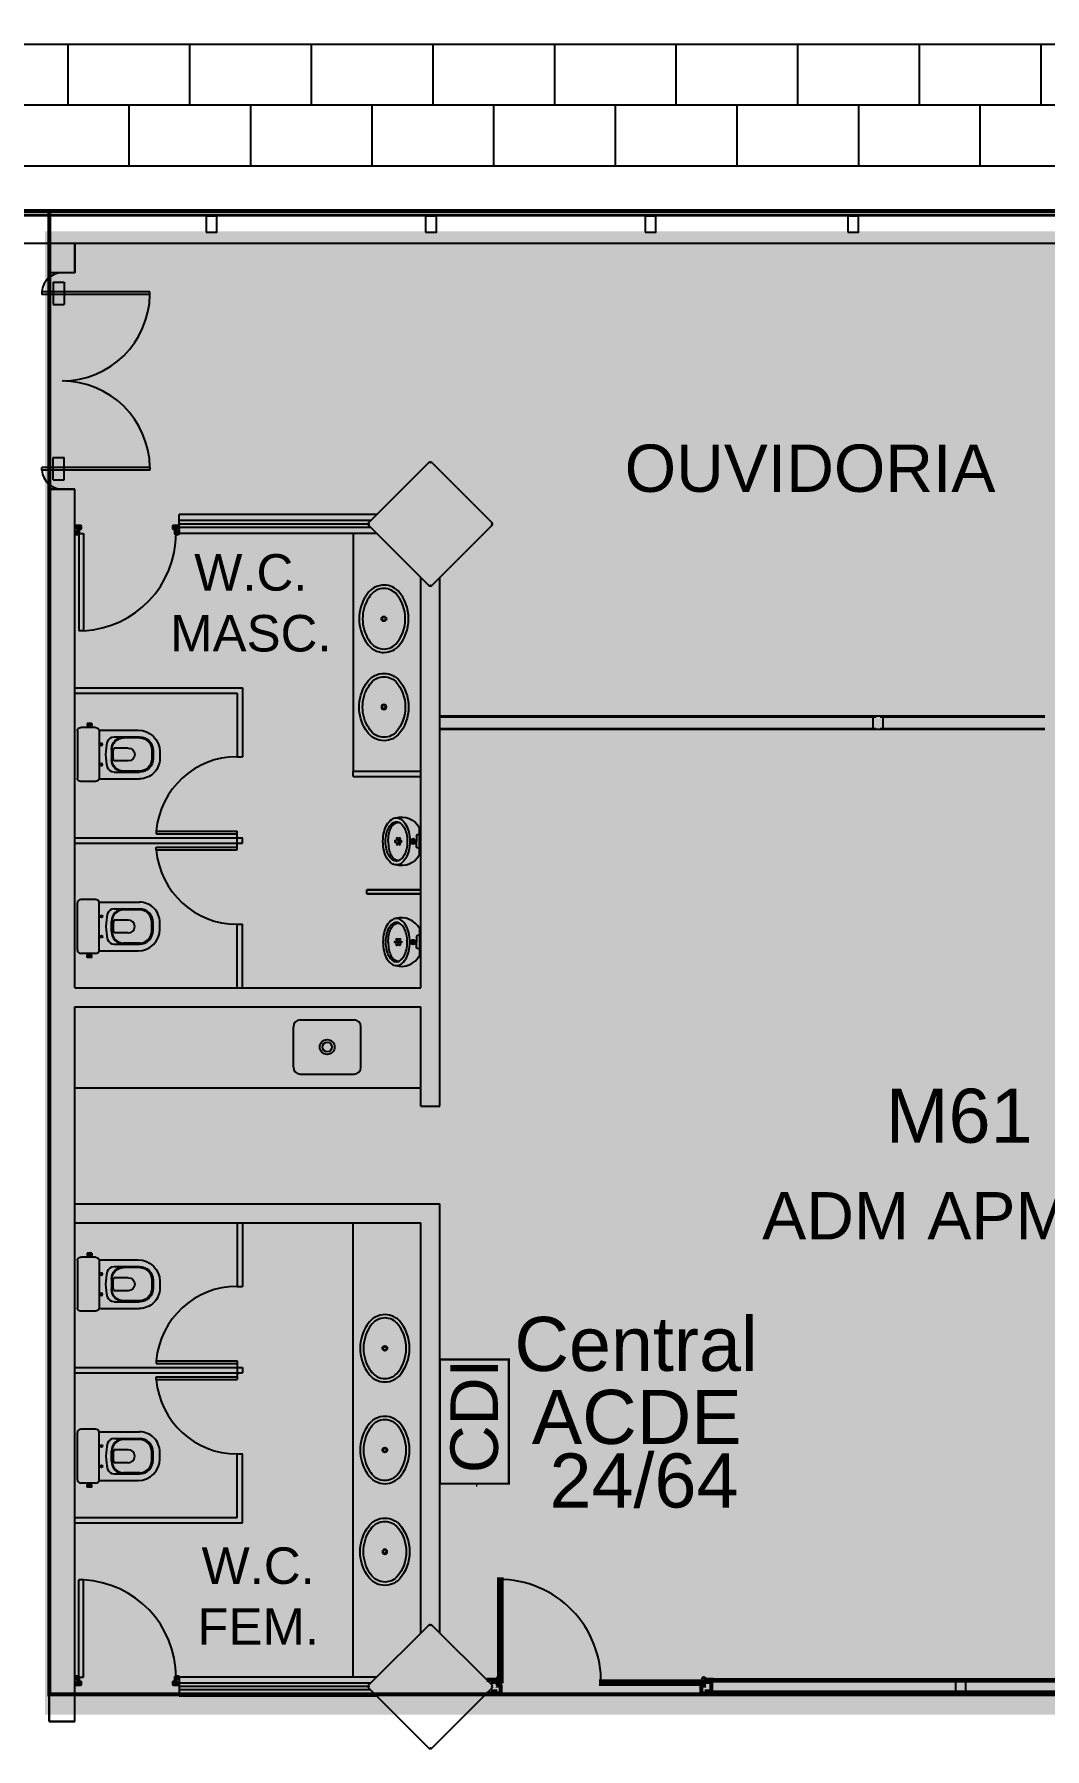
# Model space of a CAD drawing. Header units: metres. Extents: x -331 to 2982, y 362 to 2539.
# Drawn here: x 879.68 to 887.16, y 979.97 to 992.66 of the extents above; entities that cross this region are included whole.
import ezdxf
from ezdxf.enums import TextEntityAlignment as Align

# ---------------------------------------------------------------- set-up
doc = ezdxf.new("R2010")
doc.units = ezdxf.units.M
doc.layers.get('0').update_dxf_attribs({"color": 251})
doc.layers.add('_salas', color=251, linetype='Continuous', plot=False)
doc.layers.add('Botoeira_antiga', color=74, linetype='Continuous', lineweight=30)
for name, color, linetype in [('CX', 251, 'Continuous'), ('DET. FUMAÇA', 1, 'Continuous'), ('Div', 251, 'Continuous'), ('Est', 251, 'Continuous'), ('Mob', 251, 'Continuous'), ('Pis', 251, 'Continuous')]:
    doc.layers.add(name, color=color, linetype=linetype)
doc.styles.add('ARIAL', font='arial.ttf')
doc.styles.add('DESTAQUE', font='arial.ttf', dxfattribs={"height": 0.4})
doc.styles.get("Standard").update_dxf_attribs({"font": 'arial.ttf', "height": 0.3})

# ---------------------------------------------------------------- blocks, each defined once
blk = doc.blocks.new('XR_BL2_AND_MON-REV15$0$VOG13')
at = {"layer": 'Mob'}
for p, q in [((-23, -8.75), (-21.5, -8.75)), ((-23, -12.25), (-23, -8.75)), ((-23, -12.25), (-21.5, -12.25)), ((-21.5, -12.25), (-21.5, -8.75)), ((-21.5, -9), (-20, -9)), ((-21.5, -12), (-20, -12)), ((-20, -15.00000000000006), (-20, -4)), ((-17.5, -1.5), (17.5, -1.5)), ((20, -15), (20, -4)), ((-18, -17.4494897427839), (-18, -46.5)), ((-17.5, -17.50000000000006), (17.5, -17.5)), ((18, -17.44948974278049), (18, -47.5)), ((-13, -28.62544588712916), (-13, -35.89999999999992)), ((-13, -35.89999999999992), (-13, -47.5)), ((-12.25, -47.60000000000002), (-12.25, -35.59999999999991)), ((-4.800000000000182, -39.19999999999987), (-4.800000000000182, -28.60660754293116)), ((-3.799999999999727, -26.69999999999993), (3.800000000000182, -26.70000000000016)), ((-3.75, -27.09999999999991), (3.75, -27.10000000000008)), ((4.799999999999727, -39.19999999999987), (4.799999999999727, -28.60660754293133)), ((12.25, -47.60000000000008), (12.25, -35.60000000000008)), ((13, -28.62544588700325), (13, -35.90000000000015)), ((13, -35.90000000000015), (13, -47.50000000000006)), ((-3.250000000000455, -56.59999999999997), (3.249999999999545, -56.60000000000008)), ((-3.000000000000455, -57.49999999999994), (2.999999999999545, -57.50000000000006)), ((-2, -62.5), (3, -62.5))]:
    blk.add_line(p, q, dxfattribs=at)
for centre in [(-7.5, -19.39999999999998), (7.5, -19.39999999999998)]:
    blk.add_circle(centre, 0.75, dxfattribs=at)
for centre, radius, start, end in [((-17.5, -4), 2.5, 90, 180), ((17.5, -4), 2.5, 0, 90), ((-17.5, -15.00000000000006), 2.5, 180, 270), ((-7.813110664907981, -28.66818518254018), 5.18706541523023, 109.3783662082525, 179.5279008906282), ((5.568717784947694, -107.0561904764656), 84.63958132910057, 93.77240367686326, 100.2787942981106), ((-5.568717784948149, -107.0561904764656), 84.63958132910057, 79.72120570188942, 86.22759632313672), ((7.813110664907526, -28.66818518254018), 5.18706541523023, 0.4720991093717829, 70.62163379174747), ((17.5, -15), 2.5, 270, 0), ((-3.800000000000182, -35.89999999999992), 9.2, 89.99999999999827, 180.0000000000002), ((-3.75, -35.59999999999991), 8.5, 89.99999999999908, 180.0000000000002), ((-0.8814518079466325, -40.31936161115851), 12.35085534674507, 85.90745438177373, 108.4978685563286), ((0.8814518079461777, -40.31936161115851), 12.35085534674507, 71.50213144367139, 94.09254561822625), ((3.75, -35.60000000000008), 8.5, 0, 89.99999999999899), ((3.799999999999727, -35.90000000000015), 9.2, 0, 89.99999999999869), ((-2, -46.5), 16, 180, 270), ((-3, -47.49999999999994), 10, 180.0000000000002, 269.9999999999992), ((-3.25, -47.59999999999997), 9, 180.0000000000002, 269.9999999999986), ((0, -39.19999999999987), 4.800000000000011, 180, 0), ((3, -47.50000000000006), 10, 269.9999999999987, 0), ((3, -47.5), 15, 270, 0), ((3.25, -47.60000000000008), 9, 269.9999999999987, 0)]:
    blk.add_arc(centre, radius, start, end, dxfattribs=at)
blk = doc.blocks.new('XR_BL2_AND_MON-REV15$0$Cuba01_pl')
at = {"layer": 'Mob'}
for radius in [0.018, 0.013]:
    blk.add_circle((0, 0), radius, dxfattribs=at)
for centre, radius, start, end in [((-0.07061111111111629, -0.03033333333333577), 0.1909001075316455, 120.7250254050481, 141.484108530553), ((-0.002211538461533991, -0.1243269230769233), 0.3068356000816305, 89.5504005866015, 122.7375074879473), ((-0.002211538461537543, -0.1243269230769268), 0.2818356000816332, 89.55040058660089, 122.8280119274535), ((0.002211538461533991, -0.1243269230769233), 0.3068356000816305, 57.26249251205271, 90.4495994133985), ((0.002211538461533991, -0.1243269230769206), 0.2818356000816272, 57.17198807254577, 90.4495994133985), ((0.07061111111111629, -0.03033333333333577), 0.1909001075316455, 38.51589146944695, 59.2749745949519), ((-0.09735227272727442, 0.0005267045454555586), 0.151714675156889, 174.4524428642048, 224.381947022825), ((-0.09055973451327404, -0.003688053097345545), 0.1589222433009686, 144.523180839089, 173.1766593578286), ((-0.09735227272727442, 0.000526704545452894), 0.12671467515689, 174.5780213594605, 224.0020710789169), ((-0.09055973451327404, -0.003688053097349986), 0.1339222433009696, 144.8047411616701, 173.0573089744642), ((-0.07061111111111629, -0.03033333333332955), 0.1659001075316402, 120.5754726770841, 141.2532937629661), ((0.07061111111111629, -0.03033333333333932), 0.1659001075316466, 38.74670623703652, 59.42452732291874), ((0.09735227272727087, 0.000526704545452894), 0.1267146751568902, 315.9979289210831, 5.421978640539534), ((0.09055973451327404, -0.00368805309734288), 0.1339222433009654, 6.942691025532934, 35.19525883832738), ((0.09735227272727442, 0.0005267045454555586), 0.151714675156889, 315.6180529771749, 5.547557135795221), ((0.09055973451327404, -0.003688053097345545), 0.1589222433009686, 6.823340642171362, 35.476819160911), ((-0.002372125958011395, 0.1229092802399165), 0.3059192957175953, 228.3243834879085, 270.4838201688998), ((-0.002372125958014948, 0.1229092802399201), 0.2809192957175987, 228.5040529249005, 270.4838201689008), ((0.002372125958011395, 0.122909280239921), 0.3059192957175986, 269.5161798310996, 311.6756165120909), ((0.002372125958014948, 0.1229092802399157), 0.2809192957175937, 269.5161798310994, 311.4959470750997)]:
    blk.add_arc(centre, radius, start, end, dxfattribs=at)
blk = doc.blocks.new('XR_BL2_AND_MON-REV15$0$MIC01')
at = {"layer": 'Mob'}
for p, q in [((-10.02389348735187, 0), (10.02389348735142, 0)), ((-5.302813985662851, 0), (-4.464082119873183, -2.232041059936705)), ((5.302813985662851, 0), (4.464082119872728, -2.232041059936705)), ((-4.464082119873183, -2.232041059936705), (0, -2.232041059936705)), ((4.464082119872728, -2.232041059936705), (0, -2.232041059936705))]:
    blk.add_line(p, q, dxfattribs=at)
for points in [[(-3.410605131648481e-11, -7.142528683921796, 0.05810920625485523), (-6.998402206063929, -7.958627583133079, 0.0717497811945135), (-12.31665105751108, -10.05467209720757, 0.1064940903607846), (-16.29355220466368, -13.61992307159915, 0.1582350419503511), (-17.41837496852531, -17.08520822109523, 0.1582350419503796)], [(17.41837496849075, -17.08520822103526, 0.15823504195034), (16.29355220461775, -13.6199230715431, 0.106494090360777), (12.31665105745287, -10.05467209716522, 0.07174978119451494), (6.998402205997991, -7.958627583108978, 0.05810920625485441), (-3.410605131648481e-11, -7.142528683921796, 0.05810920625485523)], [(-17.41837496852531, -17.08520822109523, 0.1582350419503796), (-16.29355220465141, -20.55049337058756, 0.1064940903607876), (-12.31665105748743, -24.11574434496526, 0.07174978119451024), (-6.998402206033006, -26.21178885902145, 0.05810920625485786), (0, -27.02788775820864, 0.05810920625485522), (6.998402206029823, -26.21178885899747, 0.0717497811945135), (12.31665105747697, -24.11574434492286, 0.1064940903607801), (16.29355220462912, -20.55049337053151, 0.1582350419503642), (17.41837496849075, -17.08520822103526, 0.15823504195034)], [(-4.547473508864641e-13, -23.09954111299942, -0.04415987661630547), (-5.384061955135166, -22.60513674388073, -0.05850391701728608), (-9.440032321183025, -21.36509490569949, -0.1005218111109357), (-12.61832719878748, -19.12497282824762, -0.04144601701917768), (-13.7432316292311, -17.17736620035282, -0.1013012375606854), (-14.10507515612062, -15.34181196312511, -0.003595388000320658), (-14.10185998487032, -15.12581719827642)], [(0, -23.09954111299942, 0.04415987661630547), (5.384061955134712, -22.60513674388073, 0.05850391701728608), (9.44003232118257, -21.36509490569949, 0.1005218111109357), (12.61832719878703, -19.12497282824762, 0.04144601701917768), (13.74323162923065, -17.17736620035282, 0.1013012375606854), (14.10507515612062, -15.34181196312511, 0.00359538800034016), (14.10185998486986, -15.12581719827608)]]:
    blk.add_lwpolyline(points, format="xyb", dxfattribs=at)
blk.add_lwpolyline([(0, -9.03896675411562, 0.05641139868156795), (-5.849455736160962, -9.701025547201766, 0.07016143430196194), (-10.27760355929695, -11.39565631672076, 0.1061035991682846), (-13.60766396544614, -14.29877218107583, 0.161987617514934), (-14.53472634225136, -17.08520822106527, 0.1619876175149315), (-13.60766396544614, -19.87164426105471, 0.1061035991682807), (-10.27760355929695, -22.77476012540978, 0.07016143430197122), (-5.849455736160508, -24.46939089492872, 0.05641139868156758), (0, -25.13144968801487, 0.05641139868156777), (5.849455736160508, -24.46939089492872, 0.07016143430196664), (10.27760355929649, -22.77476012540978, 0.1061035991682786), (13.60766396544568, -19.87164426105488, 0.1619876175149516), (14.53472634225091, -17.08520822106527, 0.1619876175149491), (13.60766396544568, -14.29877218107561, 0.1061035991682753), (10.27760355929649, -11.39565631672076, 0.07016143430195912), (5.849455736160962, -9.701025547201766, 0.05641139868156602)], format="xyb", close=True, dxfattribs=at)
for centre, radius in [((0, -4.713764023614715), 1.755393618039524), ((0, -4.713764023614715), 0.8441294347942989), ((-2.011056997776905, -14.62790696495568), 0.509600149456232), ((-2.011056997776905, -16.74223469399863), 0.509600149456232), ((0, -13.57074310043413), 0.509600149456232), ((0, -15.68507082947713), 0.509600149456232), ((0, -17.79939855852001), 0.509600149456232), ((2.011056997776905, -14.62790696495568), 0.509600149456232), ((2.011056997776905, -16.74223469399863), 0.509600149456232)]:
    blk.add_circle(centre, radius, dxfattribs=at)
for centre, start, end in [((-2.616332658740703, -13.47545098581332), 118.7979395698647, 195.906927476332), ((2.616332658740248, -13.47545098581332), 344.0930725236681, 61.20206043013526)]:
    blk.add_arc(centre, 15.37724737073032, start, end, dxfattribs=at)
blk = doc.blocks.new('XR_BL2_AND_MON-REV15$0$A$C51097014')
at = {"layer": 'Mob'}
for p, q in [((9.491095909197611e-08, 0.450000180852328), (9.491095909197611e-08, 0.05000018085269176)), ((0.05000009491068624, 0.5000001808525099), (0.3500000949108681, 0.5000001808525099)), ((0.40000009491105, 0.450000180852328), (0.40000009491105, 0.05000018085269176)), ((0.05000009491068624, 1.80852509856777e-07), (0.3500000949108681, 1.80852509856777e-07))]:
    blk.add_line(p, q, dxfattribs=at)
for radius in [0.055, 0.035]:
    blk.add_circle((0.2000000949107772, 0.2500001808525099), radius, dxfattribs=at)
for centre, start, end in [((0.05000009491068624, 0.450000180852328), 90, 180), ((0.3500000949108681, 0.450000180852328), 0, 90), ((0.05000009491068624, 0.05000018085269176), 180, 270), ((0.3500000949108681, 0.05000018085269176), 270, 0)]:
    blk.add_arc(centre, 0.05, start, end, dxfattribs=at)
blk = doc.blocks.new('XR_BL2_AND_MON-REV15$0$A$C331768BC')
at = {"layer": 'CX'}
for p, q in [((9.533192470101426e-06, 70.9999990115175), (102.0000095331925, 70.9999990115175)), ((9.533192510957633e-06, -9.884824976325035e-07), (9.533192470180749e-06, 70.9999990115175)), ((102.0000095331925, 70.9999990115175), (102.0000095331925, -9.884824976325035e-07)), ((102.0000095331925, -9.884824976325035e-07), (9.533192510957633e-06, -9.884824976325035e-07))]:
    blk.add_line(p, q, dxfattribs=at)
blk = doc.blocks.new('XR_BL2_AND_MON-REV15$0$P_M')
at = {"layer": 'Est'}
blk.add_lwpolyline([(0.459619407770866, -0.4313351365234155), (0.4525483399589962, -0.4242640687115564), (0.459619407770866, -0.4171930008996867), (0.007071067811864395, 0.03535533905932198), (-1.77635683940025e-15, 0.02828427124745581), (-0.007071067811864395, 0.03535533905932198), (-0.4596194077713349, -0.4171930009001699), (-0.4525483399594705, -0.4242640687120343), (-0.4596194077713349, -0.4313351365238987), (-0.007071067812340459, -0.8838834764828789), (-4.760636080423436e-13, -0.8768124086710074), (0.007071067811388332, -0.8838834764828789)], close=True, dxfattribs=at)
blk = doc.blocks.new('cx100')
at = {"layer": 'CX'}
blk.add_lwpolyline([(2419.861907017033, 1925.252771621092), (2419.941914652374, 1925.252771621092), (2419.941914652374, 1925.372794348653), (2419.861907017033, 1925.372794348653)], close=True, dxfattribs=at)

msp = doc.modelspace()

# ---------------------------------------------------------------- hatches: boundary and pattern name
at = {"layer": '_salas', "transparency": 33554559}
h = msp.add_hatch(color=256, dxfattribs=at)
h.dxf.hatch_style = 1
h.paths.add_polyline_path([(895.2157353349355, 991.1972972361871), (879.760287643843, 991.1972972361871), (879.760287643843, 980.2240020132231), (895.2157353349355, 980.2240020132231)])

# ---------------------------------------------------------------- linework, layer by layer
at = {"lineweight": 0}
msp.add_lwpolyline([(840.1429543373363, 1006.307552431698), (840.1429554833551, 996.7822523570173), (870.0479562303074, 996.7822523570092), (870.0479562303074, 989.0322524200922), (876.2126572776253, 989.0322524200922), (876.2126572776249, 991.3472972361872), (879.7927084361529, 991.3472972361872)], dxfattribs=at)
msp.add_lwpolyline([(895.2481561272455, 991.3472972361872), (879.7927084361529, 991.3472972361872), (879.7927084361529, 980.3740020132232), (895.2481561272455, 980.3740020132232)], close=True, dxfattribs=at)
at = {"layer": 'DET. FUMAÇA', "color": 144, "linetype": 'Continuous', "lineweight": 0}
msp.add_line((882.9573018181013, 981.9128838897882), (882.9573018181013, 981.9331907252094), dxfattribs=at)
at = {"layer": 'Div', "lineweight": 0}
for p, q in [((879.9827084362901, 987.8208430379862), (881.2227181672283, 987.8208430379862)), ((879.9827084362901, 987.7808430379862), (881.1827181672284, 987.7808430379862)), ((881.1827181672284, 987.7808430379862), (881.1827181672284, 987.3112166437015)), ((881.2227181672283, 987.8208430379862), (881.2227181672283, 987.3112166437015)), ((882.0429543374144, 987.2051203856097), (882.5429543374139, 987.2051203856097)), ((882.0429543374144, 987.1651203856097), (882.0429543374144, 987.2051203856097)), ((882.0429543374144, 987.1651203856097), (882.5429543374139, 987.1651203856097)), ((879.9827084362901, 986.7112166437016), (881.2227181672283, 986.7112166437016)), ((881.2227181672283, 986.6712166437017), (881.2227181672283, 986.7112166437016)), ((879.9827084362901, 986.6712166437017), (881.2227181672283, 986.6712166437017)), ((882.1429543374138, 986.2972524199656), (882.1429543374138, 986.327252419964)), ((882.1429543374138, 986.327252419964), (882.5429543354935, 986.327252419964)), ((882.5429543354935, 986.327252419964), (882.1429543374138, 986.327252419964)), ((882.5429543354935, 986.2972524199656), (882.1429543374138, 986.2972524199656)), ((882.1429543374138, 986.2972524199656), (882.5429543354935, 986.2972524199656)), ((881.1827181672284, 985.6015902494171), (881.1827181672284, 986.0712166437017)), ((881.1827181672284, 986.0712166437017), (881.2227181672283, 986.0712166437017)), ((881.2227181672283, 985.6015902494171), (881.2227181672283, 986.0712166437017))]:
    msp.add_line(p, q, dxfattribs=at)
at = {"layer": 'Div', "color": 152, "linetype": 'Continuous', "lineweight": 0, "const_width": 0.01680624252477969}
msp.add_lwpolyline([(882.6829543374142, 981.9331907252094), (882.6829543374142, 982.8513275224568), (883.1948056212505, 982.8513275224568), (883.1948056212505, 981.9331907252094)], close=True, dxfattribs=at)
at = {"layer": 'Pis'}
for p, q in [((876.4629581862869, 992.5822514733361), (896.1079562441228, 992.5822514733361)), ((879.9333817618644, 992.1322514733372), (879.9333817618644, 992.582251473337)), ((880.8333817618641, 992.1322514733372), (880.8333817618641, 992.582251473337)), ((881.7333817618637, 992.1322514733372), (881.7333817618637, 992.582251473337)), ((882.6333817618633, 992.1322514733372), (882.6333817618633, 992.582251473337)), ((883.533381761863, 992.1322514733372), (883.533381761863, 992.582251473337)), ((884.4333817618644, 992.1322514733372), (884.4333817618644, 992.582251473337)), ((885.3333817618641, 992.1322514733372), (885.3333817618641, 992.582251473337)), ((886.2333817618637, 992.1322514733372), (886.2333817618637, 992.582251473337)), ((887.1333817618633, 992.1322514733372), (887.1333817618633, 992.582251473337)), ((876.4629581862887, 992.1322514733381), (896.0129562441239, 992.1322514733372)), ((876.4629581862905, 992.1322514733363), (896.1079562441237, 992.1322514733372)), ((876.8583817618601, 992.1322514733372), (895.9579562441254, 992.1322514733372)), ((877.2033817618612, 992.1322514733372), (895.9579562441254, 992.1322514733372)), ((877.2583817618615, 992.1322514733372), (896.0129562441239, 992.1322514733372)), ((880.3833817618633, 991.6822514733374), (880.3833817618633, 992.1322514733372)), ((881.283381761863, 991.6822514733374), (881.283381761863, 992.1322514733372)), ((882.1833817618644, 991.6822514733374), (882.1833817618644, 992.1322514733372)), ((883.0833817618641, 991.6822514733374), (883.0833817618641, 992.1322514733372)), ((883.9833817618637, 991.6822514733374), (883.9833817618637, 992.1322514733372)), ((884.8833817618633, 991.6822514733374), (884.8833817618633, 992.1322514733372)), ((885.783381761863, 991.6822514733374), (885.783381761863, 992.1322514733372)), ((886.6833817618644, 991.6822514733374), (886.6833817618644, 992.1322514733372)), ((876.4629581862905, 991.6822514733365), (895.6579562441229, 991.6822514733365)), ((876.9883817618611, 991.6822514733365), (895.6379562441248, 991.6822514733365)), ((877.3333817618623, 991.6822514733365), (895.6379562441248, 991.6822514733365)), ((877.3883817618625, 991.6822514733365), (895.6379562441248, 991.6822514733365)), ((895.2481561273826, 991.3472972360544), (876.4629581862905, 991.3472972360544)), ((876.5029581862905, 991.321997236056), (895.2005419918701, 991.3219972360541)), ((895.2005419918664, 991.3119972360539), (876.5029581863405, 991.3119972360539)), ((895.0079540874144, 991.1072516699685), (876.4629581862905, 991.1072516699667)), ((879.79270843629, 991.1072516699667), (879.79270843629, 990.8905028268434)), ((879.79270843629, 991.1072516699667), (879.79270843629, 990.8905028268434)), ((879.9827084362901, 991.1072516699667), (879.79270843629, 991.1072516699667)), ((879.9827084362901, 991.1072516699671), (879.9827084362901, 990.8905028268434)), ((879.9827084362901, 990.8905028268434), (879.9827084362901, 991.1072516699667)), ((879.9827084362901, 990.8905028268434), (879.79270843629, 990.8905028268434)), ((879.8205247707988, 990.8215375066702), (879.9032835706416, 990.8215375066702)), ((879.8205247707988, 990.8215375066702), (879.8205247707988, 990.656019906984)), ((879.9032835706416, 990.8215375066702), (879.9032835706416, 990.656019906984)), ((880.537631508661, 990.7505028268436), (879.7380421408193, 990.7505028268436)), ((879.7380421408193, 990.7505028268436), (879.7380421408193, 990.7305028268436)), ((880.537631508661, 990.7305028268436), (879.7380421408193, 990.7305028268436)), ((879.8205247707988, 990.656019906984), (879.9032835706416, 990.656019906984)), ((880.537631508661, 990.7305028268436), (880.537631508661, 990.7505028268436)), ((879.8205247707988, 989.5249857467027), (879.9032835706416, 989.5249857467027)), ((879.8205247707988, 989.3594681470165), (879.8205247707988, 989.5249857467027)), ((879.9032835706416, 989.3594681470165), (879.9032835706416, 989.5249857467027)), ((879.7380421408193, 989.4305028268438), (879.7380421408193, 989.4505028268438)), ((880.537631508661, 989.4505028268438), (879.7380421408193, 989.4505028268438)), ((880.537631508661, 989.4305028268438), (879.7380421408193, 989.4305028268438)), ((880.537631508661, 989.4505028268438), (880.537631508661, 989.4305028268438)), ((879.79270843629, 989.2905028268444), (879.9827084362901, 989.2905028268444)), ((879.7927084362896, 980.1740020130903), (879.79270843629, 989.2905028268444)), ((879.79270843629, 989.2905028268444), (879.79270843629, 980.1740020130912)), ((879.9827084362901, 989.2905028268444), (879.79270843629, 989.2905028268444)), ((879.8205247707988, 989.3594681470165), (879.9032835706416, 989.3594681470165)), ((879.9827084362896, 985.6015902494169), (879.9827084362901, 989.2905028268444)), ((879.9827084362896, 985.6015902494169), (879.9827084362901, 989.2905028268444)), ((882.2162638618306, 989.1022524199695), (880.7529096669482, 989.1022524199695)), ((880.7529096669482, 988.9622524199697), (880.7529096669482, 989.1022524199695)), ((882.1712638618305, 989.0572524199699), (880.7529096669482, 989.0572524199699)), ((882.1604059974561, 989.0322524199698), (880.7529096669482, 989.0322524199698)), ((882.1712638618324, 989.0072524199697), (880.7529096669482, 989.0072524199697)), ((880.0107791357927, 988.9622524199697), (880.0107791357927, 988.2431036175651)), ((880.0107791357927, 988.9622524199697), (880.0457791357926, 988.9622524199697)), ((880.0457791357926, 988.9622524199697), (880.0457791357926, 988.2431036175651)), ((882.2162638618324, 988.9622524199697), (880.7529096669482, 988.9622524199697)), ((882.0429543374144, 988.9622524199697), (882.0429543374144, 987.2051203856097)), ((882.5429543374139, 985.6015902494171), (882.5429543374139, 988.6355619443882)), ((882.6829543374138, 984.7263975328285), (882.6829543374138, 988.6355619443875)), ((880.0457791357926, 988.2431036175651), (880.0107791357927, 988.2431036175651)), ((879.9827084362901, 987.8208430379862), (881.2227181672283, 987.8208430379862)), ((879.9827084362901, 987.7808430379862), (881.1827181672284, 987.7808430379862)), ((881.1827181672284, 987.7808430379862), (881.1827181672284, 987.3112166437015)), ((881.2227181672283, 987.8208430379862), (881.2227181672283, 987.3112166437015)), ((882.6822716093443, 987.6057527327177), (885.9118181144208, 987.6057528872241)), ((885.9118181144208, 987.6118514102379), (882.6840078457276, 987.6117527327176)), ((887.1600470254848, 987.6119508449035), (885.9418212066639, 987.6118538003022)), ((885.9418212066639, 987.6057528909662), (887.1600470254848, 987.6057530429157)), ((885.9118181144208, 987.5130535458095), (882.681369447298, 987.5131522233294)), ((882.6819822366119, 987.5191522233297), (885.9118181144208, 987.5191520688234)), ((885.9418212066639, 987.5191520650812), (887.1600470254848, 987.5191519131315)), ((887.1600470254848, 987.5129541111439), (885.9418212066639, 987.5130511557452)), ((881.1827181672284, 987.3112166437015), (881.2227181672283, 987.3112166437015)), ((882.0429543374144, 987.2051203856097), (882.5429543374139, 987.2051203856097)), ((882.0429543374144, 987.1651203856097), (882.0429543374144, 987.2051203856097)), ((882.0429543374144, 987.1651203856097), (882.5429543374139, 987.1651203856097)), ((879.9827084362901, 986.7112166437016), (881.2227181672283, 986.7112166437016)), ((880.5848051300732, 986.7612166437018), (881.1827181672284, 986.7612166437018)), ((880.5848051300732, 986.7612166437018), (880.5848051300732, 986.7412166437018)), ((880.5848051300732, 986.7412166437018), (881.1827181672284, 986.7412166437018)), ((881.1827181672284, 986.6212166437019), (881.1827181672284, 986.7612166437018)), ((881.2227181672283, 986.6712166437017), (881.2227181672283, 986.7112166437016)), ((879.9827084362901, 986.6712166437017), (881.2227181672283, 986.6712166437017)), ((880.5848051300732, 986.6412166437019), (881.1827181672284, 986.6412166437019)), ((880.5848051300732, 986.6212166437019), (880.5848051300732, 986.6412166437019)), ((880.5848051300732, 986.6212166437019), (881.1827181672284, 986.6212166437019)), ((882.1429543374138, 986.2972524199656), (882.1429543374138, 986.327252419964)), ((882.1429543374138, 986.327252419964), (882.5429543354935, 986.327252419964)), ((882.5429543354935, 986.327252419964), (882.1429543374138, 986.327252419964)), ((882.5429543354935, 986.2972524199656), (882.1429543374138, 986.2972524199656)), ((882.1429543374138, 986.2972524199656), (882.5429543354935, 986.2972524199656)), ((881.1827181672284, 985.6015902494171), (881.1827181672284, 986.0712166437017)), ((881.1827181672284, 986.0712166437017), (881.2227181672283, 986.0712166437017)), ((881.2227181672283, 985.6015902494171), (881.2227181672283, 986.0712166437017)), ((879.9827084362901, 985.6015902494171), (882.5429543374139, 985.6015902494171)), ((879.9827084362901, 980.1740020130912), (879.9827084362896, 985.4615902494172)), ((879.9827084362901, 985.4615902494172), (882.5429543374139, 985.4615902494172)), ((879.9827084362901, 980.1740020130912), (879.9827084362896, 985.4615902494172)), ((882.5429543374139, 984.7263975328285), (882.5429543374139, 985.4617527018434)), ((879.9827084362901, 984.8615902494173), (882.5429543374139, 984.8615902494173)), ((882.5429543374139, 984.7263975328285), (882.6829543374138, 984.7263975328285)), ((879.9827084362901, 984.0024277969912), (882.6829543374138, 984.0024277969912)), ((882.6829543374142, 980.8289428955477), (882.6829543374138, 984.0024277969912)), ((879.9827084362901, 983.8624277969909), (882.5429543374144, 983.8624277969909)), ((881.1827181672284, 983.8624277969909), (881.1827181672284, 983.3928014027067)), ((881.2227181672283, 983.8624277969909), (881.2227181672283, 983.3928014027067)), ((882.0429543374144, 980.502252419966), (882.0429543374144, 983.8624277969909)), ((882.5429543374144, 980.8289428955486), (882.5429543374144, 983.8624277969909)), ((881.1827181672284, 983.3928014027067), (881.2227181672283, 983.3928014027067)), ((879.9827084362901, 982.7928014027063), (881.2227181672283, 982.7928014027063)), ((880.5848051300732, 982.8428014027065), (881.1827181672284, 982.8428014027065)), ((880.5848051300732, 982.8428014027065), (880.5848051300732, 982.8228014027065)), ((880.5848051300732, 982.8228014027065), (881.1827181672284, 982.8228014027065)), ((881.1827181672284, 982.8428014027065), (881.1827181672284, 982.7028014027067)), ((881.2227181672283, 982.7928014027063), (881.2227181672283, 982.7528014027064)), ((879.9827084362901, 982.7528014027064), (881.2227181672283, 982.7528014027064)), ((880.5848051300732, 982.7228014027066), (881.1827181672284, 982.7228014027066)), ((880.5848051300732, 982.7028014027067), (880.5848051300732, 982.7228014027066)), ((880.5848051300732, 982.7028014027067), (881.1827181672284, 982.7028014027067)), ((881.1827181672284, 981.6831750084218), (881.1827181672284, 982.1528014027065)), ((881.1827181672284, 982.1528014027065), (881.2227181672283, 982.1528014027065)), ((881.2227181672283, 981.6431750084218), (881.2227181672283, 982.1528014027065)), ((879.9827084362901, 981.6831750084218), (881.1827181672284, 981.6831750084218)), ((879.9827084362901, 981.6431750084218), (881.2227181672283, 981.6431750084218)), ((880.0107791357927, 980.502252419966), (880.0107791357927, 981.2214012223706)), ((880.0457791357926, 981.2214012223706), (880.0107791357927, 981.2214012223706)), ((880.0457791357926, 980.502252419966), (880.0457791357926, 981.2214012223706)), ((880.0107791357927, 980.502252419966), (880.0457791357926, 980.502252419966)), ((882.2162638618315, 980.502252419966), (880.7529096669482, 980.502252419966)), ((880.7529096669482, 980.502252419966), (880.7529096669482, 980.3622524199657)), ((882.1712638618314, 980.4572524199659), (880.7529096669482, 980.4572524199657)), ((882.1604059974543, 980.4322524199658), (880.7529096669482, 980.4322524199658)), ((882.1712638618305, 980.4072524199657), (880.7529096669482, 980.4072524199657)), ((882.2162638618306, 980.3622524199657), (880.7529096669482, 980.3622524199657)), ((879.9827084362901, 980.1740020130912), (879.7927084362896, 980.1740020130903)), ((879.79270843629, 980.1740020130912), (879.9827084362901, 980.1740020130912))]:
    msp.add_line(p, q, dxfattribs=at)
at = {"layer": 'Pis', "const_width": 0.03}
msp.add_lwpolyline([(840.1429543373363, 1006.307552431698), (840.1429554833551, 996.7822523570173), (870.0479562303074, 996.7822523570092), (870.0479562303074, 989.0322524200922), (876.2126572776253, 989.0322524200922), (876.2126572776249, 991.3472972361872), (879.7927084361529, 991.3472972361872)], dxfattribs=at)
for points in [[(895.2481561272455, 991.3472972361872), (879.7927084361529, 991.3472972361872), (879.7927084361529, 980.3740020132232), (895.2481561272455, 980.3740020132232)], [(883.1407306286401, 981.2255815817032), (883.1407306286433, 980.4703565339707), (883.1207306286433, 980.4703565339707), (883.1207306286401, 981.2255815817032)], [(883.8755055809111, 980.450356533974), (884.6307306286435, 980.4503565339708), (884.6307306286435, 980.4703565339707), (883.8755055809111, 980.4703565339739)], [(886.5222068870535, 980.475753326845), (886.5222068870535, 980.4817533268451), (884.6730938417168, 980.4817530140901), (884.6730938417168, 980.4757530140901)], [(886.5522099792956, 980.475753326845), (886.5522099792956, 980.4817533268451), (888.3729840639357, 980.4817533268422), (888.3729840639357, 980.4757533268421)], [(886.5222068870539, 980.3887533268448), (886.5222068870535, 980.3827520723607), (884.6730938417168, 980.3827530140911), (884.6730938417168, 980.388753014091)], [(886.5522099792956, 980.3887533268448), (886.5522099792956, 980.3827520723607), (888.3729840639357, 980.3827533268429), (888.3729840639357, 980.3887533268428)]]:
    msp.add_lwpolyline(points, close=True, dxfattribs=at)
for points in [[(880.0213096745456, 989.0152524202751, -0.4142135623730971), (880.0229096745634, 989.0136524201992), (880.0229096745634, 989.0018524206864, -0.4142135623730943), (880.0213096745456, 989.0002524206104), (880.0087096745292, 989.0002524206104, 0.414213562373095), (880.0079096745494, 988.9994524201068), (880.0079096745494, 988.9638524200457, -0.414213562373095), (880.0063096745316, 988.9622524199697), (879.9895096745536, 988.9622524199697, -0.4142135623730995), (879.9879096745358, 988.9638524200457), (879.9879096745358, 988.9702524203497), (879.9887096745738, 988.9702524203497), (879.9887096745738, 988.9638524200457, 0.4142135623730995), (879.9895096745536, 988.9630524204733), (880.0063096745316, 988.9630524204733, 0.414213562373095), (880.0071096745696, 988.9638524200457), (880.0071096745696, 988.9994524201068, -0.414213562373095), (880.0087096745292, 989.0010524201828), (880.0213096745456, 989.0010524201828, 0.4142135623730943), (880.0221096745254, 989.0018524206864), (880.0221096745254, 989.0136524201992, 0.4142135623730971), (880.0213096745456, 989.0144524207028), (879.9895096745536, 989.0144524207028, 0.4142135623730906), (879.9887096745738, 989.0136524201992), (879.9887096745738, 989.0072524198952), (879.9879096745358, 989.0072524198952), (879.9879096745358, 989.0136524201992, -0.4142135623730906), (879.9895096745536, 989.0152524202751)], [(880.7145096745253, 989.0152524202751, 0.4142135623730971), (880.7129096745075, 989.0136524201992), (880.7129096745075, 989.0018524206864, 0.4142135623730943), (880.7145096745253, 989.0002524206104), (880.7271096745417, 989.0002524206104, -0.414213562373095), (880.7279096745215, 988.9994524201068), (880.7279096745215, 988.9638524200457, 0.414213562373095), (880.7295096745393, 988.9622524199697), (880.7463096745178, 988.9622524199697, 0.4142135623730995), (880.7479096745355, 988.9638524200457), (880.7479096745355, 988.9702524203497), (880.7471096744976, 988.9702524203497), (880.7471096744976, 988.9638524200457, -0.4142135623730995), (880.7463096745178, 988.9630524204733), (880.7295096745393, 988.9630524204733, -0.414213562373095), (880.7287096745013, 988.9638524200457), (880.7287096745013, 988.9994524201068, 0.414213562373095), (880.7271096745417, 989.0010524201828), (880.7145096745253, 989.0010524201828, -0.4142135623730943), (880.7137096745455, 989.0018524206864), (880.7137096745455, 989.0136524201992, -0.4142135623730971), (880.7145096745253, 989.0144524207028), (880.7463096745178, 989.0144524207028, -0.4142135623730906), (880.7471096744976, 989.0136524201992), (880.7471096744976, 989.0072524198952), (880.7479096745355, 989.0072524198952), (880.7479096745355, 989.0136524201992, 0.4142135623730906), (880.7463096745178, 989.0152524202751)], [(880.0213096745456, 980.4492524196605, 0.4142135623730971), (880.0229096745634, 980.4508524197365), (880.0229096745634, 980.4626524192493, 0.4142135623730943), (880.0213096745456, 980.4642524193252), (880.0087096745292, 980.4642524193252, -0.414213562373095), (880.0079096745494, 980.4650524198289), (880.0079096745494, 980.50065241989, 0.414213562373095), (880.0063096745316, 980.502252419966), (879.9895096745536, 980.502252419966, 0.4142135623730995), (879.9879096745358, 980.50065241989), (879.9879096745358, 980.494252419586), (879.9887096745738, 980.494252419586), (879.9887096745738, 980.50065241989, -0.4142135623730995), (879.9895096745536, 980.5014524194623), (880.0063096745316, 980.5014524194623, -0.414213562373095), (880.0071096745696, 980.50065241989), (880.0071096745696, 980.4650524198289, 0.414213562373095), (880.0087096745292, 980.4634524197529), (880.0213096745456, 980.4634524197529, -0.4142135623730943), (880.0221096745254, 980.4626524192493), (880.0221096745254, 980.4508524197365, -0.4142135623730971), (880.0213096745456, 980.4500524192329), (879.9895096745536, 980.4500524192329, -0.4142135623730906), (879.9887096745738, 980.4508524197365), (879.9887096745738, 980.4572524200405), (879.9879096745358, 980.4572524200405), (879.9879096745358, 980.4508524197365, 0.4142135623730906), (879.9895096745536, 980.4492524196605)], [(880.7145096745253, 980.4492524196605, -0.4142135623730971), (880.7129096745075, 980.4508524197365), (880.7129096745075, 980.4626524192493, -0.4142135623730943), (880.7145096745253, 980.4642524193252), (880.7271096745417, 980.4642524193252, 0.414213562373095), (880.7279096745215, 980.4650524198289), (880.7279096745215, 980.50065241989, -0.414213562373095), (880.7295096745393, 980.502252419966), (880.7463096745178, 980.502252419966, -0.4142135623730995), (880.7479096745355, 980.50065241989), (880.7479096745355, 980.494252419586), (880.7471096744976, 980.494252419586), (880.7471096744976, 980.50065241989, 0.4142135623730995), (880.7463096745178, 980.5014524194623), (880.7295096745393, 980.5014524194623, 0.414213562373095), (880.7287096745013, 980.50065241989), (880.7287096745013, 980.4650524198289, -0.414213562373095), (880.7271096745417, 980.4634524197529), (880.7145096745253, 980.4634524197529, 0.4142135623730943), (880.7137096745455, 980.4626524192493), (880.7137096745455, 980.4508524197365, 0.4142135623730971), (880.7145096745253, 980.4500524192329), (880.7463096745178, 980.4500524192329, 0.4142135623730906), (880.7471096744976, 980.4508524197365), (880.7471096744976, 980.4572524200405), (880.7479096745355, 980.4572524200405), (880.7479096745355, 980.4508524197365, -0.4142135623730906), (880.7463096745178, 980.4492524196605)], [(884.6580949414188, 980.3972427670012), (884.6580910002804, 980.3872467546648, -0.4225789089356742), (884.6532890292983, 980.3822486475547), (884.6347890307361, 980.3822559415685, -0.414213562373095), (884.6182955374907, 980.3987624457584), (884.6183115054678, 980.4392624426107, -0.4142135623730951), (884.6203122938546, 980.4412616539128), (884.6278147932712, 980.4412586958945), (884.6263113865648, 980.4389592884656), (884.6323113860981, 980.4389569228395), (884.6308097930382, 980.4412575150529), (884.6383122924553, 980.4412545570342), (884.6383169005376, 980.4534562443753), (884.6360205620736, 980.4534739658304), (884.6360028790505, 980.4517809708911), (884.6334030208614, 980.4518081259355), (884.6337167303814, 980.4818430710222), (884.6322168121951, 980.4818587373938), (884.6322437930189, 980.4844419155029, -3.099482816463403), (884.6391037545641, 980.4829838577023, 0.1443595145842533), (884.6382395756368, 980.4822537653056), (884.6403284574121, 980.4822537653056), (884.6531284564176, 980.4822487186364, -0.4142135623730949), (884.6581264846736, 980.4772467476696), (884.6581225404002, 980.4672427833234), (884.663092295596, 980.467244742754), (884.663092295596, 980.4832530140886), (884.6935922955954, 980.4832530140886), (884.6935922955954, 980.381253014091), (884.663092295596, 980.381253014091), (884.663092295596, 980.3972447373135), (884.6580949414188, 980.3972427670012)]]:
    msp.add_lwpolyline(points, format="xyb", close=True, dxfattribs=at)
msp.add_lwpolyline([(883.0296615470988, 980.4822356858631), (883.0772338883248, 980.4822169294657), (883.0772338883248, 980.4672524165815), (883.0932187407902, 980.4672461142166), (883.0932147978297, 980.4772467476719, -0.4142135623730949), (883.0982128260862, 980.4822487186386), (883.1110128250916, 980.4822537653079, -0.4142135625062611), (883.1130136134784, 980.4802545540063), (883.1130180146315, 980.4689421548612), (883.111559299532, 980.4689415797322), (883.1115645563445, 980.4684418149498), (883.11356424727, 980.4684627013564), (883.1135644472593, 980.4684627034451), (883.1135603235662, 980.4688620985733), (883.1135602751547, 980.4688621459841), (883.1134314923888, 980.4811743138673, 0.2944962882193037), (883.1122375280052, 980.4829838577105, -3.099482816463403), (883.1190974894844, 980.4844419155052), (883.1191244703082, 980.4818587373961), (883.1176245521219, 980.4818430710245), (883.1179382616424, 980.4518081259378), (883.1153384034533, 980.4517809708934), (883.1151911501956, 980.4658791835113), (883.1145978143095, 980.4652733222297), (883.1147210564336, 980.4534739658327), (883.111721220062, 980.4534426330893), (883.1117264527975, 980.4529416443922), (883.1130243819662, 980.4529421561281), (883.113028990048, 980.4412545570365), (883.1205314894651, 980.4412575150552), (883.1190298964052, 980.4389569228417), (883.125029895939, 980.4389592884679), (883.1235264892325, 980.4412586958967), (883.1310289886492, 980.441261653915, -0.4142135623730951), (883.133029777036, 980.439262442613), (883.1330457450126, 980.3987624457607, -0.414213562373095), (883.1165522517672, 980.3822559415707), (883.098052253205, 980.3822486475569, -0.4225789089356742), (883.0932502822229, 980.3872467546671), (883.0932463397712, 980.3972460978946), (883.0772338883248, 980.3972524111407), (883.0772338883248, 980.3822524199652), (883.0296448129975, 980.3822524199652)], format="xyb", dxfattribs=at)
at = {"layer": 'Pis'}
for centre, radius, start, end in [((879.8877084362898, 990.7405028268433), 0.15, 90, 176.1774462707288), ((879.8877084362898, 990.7405028268433), 0.6499999999999986, 270, 359.1184916931938), ((879.8877084362898, 989.4405028268441), 0.6499999999999986, 0.8815083068061064, 90), ((879.8877084362898, 989.4405028268441), 0.15, 183.8225537292712, 270), ((880.0107791357927, 988.9622524199697), 0.7199999999999918, 272.7863095999572, 0), ((881.1827181672284, 986.7112166437016), 0.6000000000000085, 90, 175.2198081527917), ((881.1827181672284, 986.6712166437017), 0.6000000000000085, 184.7801918472083, 270), ((881.1827181672284, 982.7928014027063), 0.6000000000000085, 90, 175.2198081527917), ((881.1827181672284, 982.7528014027064), 0.6000000000000085, 184.7801918472083, 270), ((880.0107791357927, 980.502252419966), 0.7199999999999918, 0, 87.21369040004288), ((883.1207306286433, 980.4703565339721), 0.7552250477310894, 358.6012260295644, 90.0000000002345)]:
    msp.add_arc(centre, radius, start, end, dxfattribs=at)

# ---------------------------------------------------------------- block references
for p in [(-1538.908953222818, -934.0624833982599), (-1537.283918948886, -934.0624833982599), (-1535.65895328565, -934.0624834944422), (-1534.158953285651, -934.0624834944422)]:
    msp.add_blockref('cx100', p, dxfattribs=at)
at = {"layer": 'Pis', "rotation": 90}
for name, p in [('XR_BL2_AND_MON-REV15$0$P_M', (882.1886902687024, 989.0322524199705)), ('XR_BL2_AND_MON-REV15$0$Cuba01_pl', (882.2692911655681, 988.3313176990803)), ('XR_BL2_AND_MON-REV15$0$A$C51097014', (882.0995796091906, 984.9636037785565)), ('XR_BL2_AND_MON-REV15$0$Cuba01_pl', (882.2761304182454, 982.9348520104556)), ('XR_BL2_AND_MON-REV15$0$Cuba01_pl', (882.2761304182454, 982.1823401084782)), ('XR_BL2_AND_MON-REV15$0$P_M', (882.1886902687024, 980.4322524199654))]:
    msp.add_blockref(name, p, dxfattribs=at)
at = {"layer": 'Pis', "xscale": -1, "rotation": 90}
for p in [(882.2692911655681, 987.6786108229296), (882.2761304182454, 981.4298282065013)]:
    msp.add_blockref('XR_BL2_AND_MON-REV15$0$Cuba01_pl', p, dxfattribs=at)
at = {"layer": 'Pis'}
for name, p, xscale, yscale, zscale, rotation in [('XR_BL2_AND_MON-REV15$0$A$C331768BC', (885.8913196615295, 987.6135405351222), 0.0009999999999763531, 0.0009999999999763531, 0.0009999999999763531, 270), ('XR_BL2_AND_MON-REV15$0$MIC01', (882.5325908744635, 986.6847524199645), -0.01000000000021828, 0.009999999999763531, 0.009999999999990905, 270), ('XR_BL2_AND_MON-REV15$0$MIC01', (882.5325908744635, 985.9397524199651), 0.01000000000021828, 0.01000000000021828, 0.01000000000021828, 270), ('XR_BL2_AND_MON-REV15$0$A$C331768BC', (886.5727084321866, 980.3812520628255), 0.0009999999999763531, 0.0009999999999763531, 0.0009999999999763531, 90)]:
    msp.add_blockref(name, p, dxfattribs=dict(at, xscale=xscale, yscale=yscale, zscale=zscale, rotation=rotation))
at = {"layer": 'Pis', "extrusion": (0, 0, -1), "yscale": 0.01000000000021828, "rotation": 270}
for p, xscale, zscale in [((-879.9857535824963, 987.3274019797616), 0.01000000000021828, -0.009999999999990905), ((-879.9857535824963, 986.0550313076421), -0.01000000000021828, -0.01000000000021828), ((-879.9857535824963, 983.4089867387663), 0.01000000000021828, -0.009999999999990905), ((-879.9857535824963, 982.1366160666469), -0.01000000000021828, -0.01000000000021828)]:
    msp.add_blockref('XR_BL2_AND_MON-REV15$0$VOG13', p, dxfattribs=dict(at, xscale=xscale, zscale=zscale))

# ---------------------------------------------------------------- texts
at = {"layer": 'Botoeira_antiga', "linetype": 'Continuous', "lineweight": 0, "char_height": 0.4, "attachment_point": 1}
for s, insert in [('Central ', (883.2353482081212, 983.1671078497126)), ('ACDE', (883.3642169693826, 982.6272885714712)), ('24/64 ', (883.4949738202172, 982.156846327846))]:
    msp.add_mtext_dynamic_manual_height_columns(s, width=13.3188035564217, gutter_width=2.5, heights=[0], dxfattribs=dict(at, insert=insert))
at = {"layer": 'Botoeira_antiga', "linetype": 'Continuous', "lineweight": 0, "insert": (882.7617799361365, 982.0109925050954), "char_height": 0.35106628030075, "attachment_point": 1, "rotation": 90}
msp.add_mtext_dynamic_manual_height_columns('CDI', width=1.97863541084329, gutter_width=1.75533140150375, heights=[0], dxfattribs=at)
at = {"layer": 'Pis', "style": 'ARIAL'}
for s, p in [('OUVIDORIA', (884.051568542423, 989.2702853410476)), ('ADM APMAL', (885.0690268681551, 983.7401105262686))]:
    msp.add_text(s, height=0.35, dxfattribs=at).set_placement(p)
at = {"layer": 'Pis', "style": 'DESTAQUE'}
msp.add_text('M61', height=0.4, dxfattribs=at).set_placement((886.5262698403953, 984.4552252795313), align=Align.CENTER)
at = {"layer": 'Pis', "char_height": 0.27, "width": 2.26260000000002, "attachment_point": 8, "style": 'ARIAL'}
for s, insert in [('W.C.\\PMASC.', (881.2845957570194, 988.0855558635919)), ('W.C.\\PFEM.', (881.3388765781915, 980.7417972121684))]:
    msp.add_mtext(s, dxfattribs=dict(at, insert=insert))

doc.saveas('drawing.dxf')
